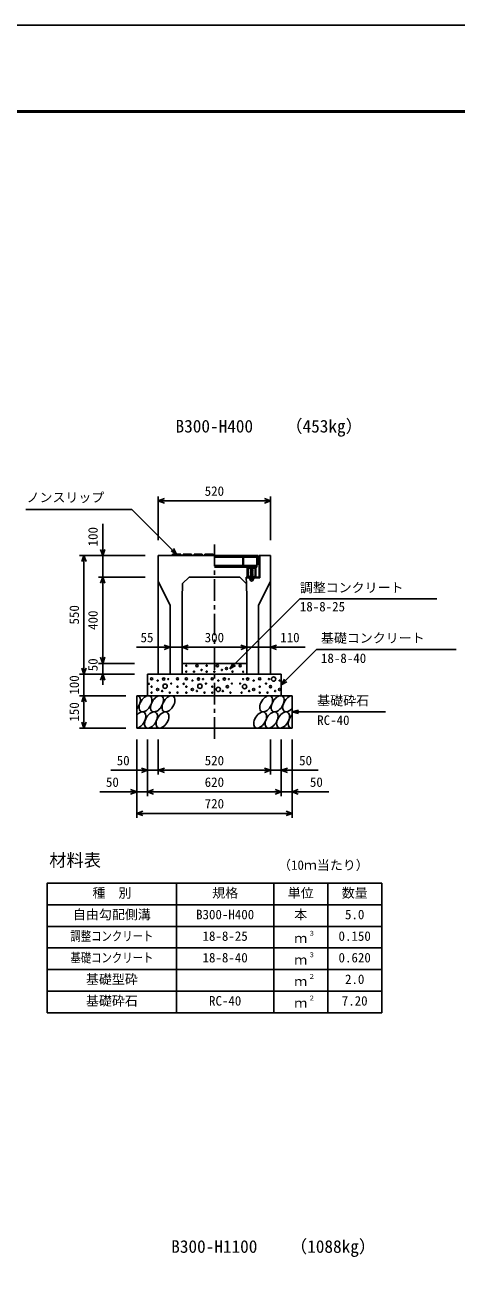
# Model space of a CAD drawing. Units: millimetres, scale not verified. Extents: x -16800 to 16800, y -5940 to 5940.
# Drawn here: x 3705 to 5705, y 116 to 5940 of the extents above; entities that cross this region are included whole.
import ezdxf
from ezdxf.enums import TextEntityAlignment as Align

# ---------------------------------------------------------------- set-up
doc = ezdxf.new("R2010")
doc.units = ezdxf.units.MM
doc.header["$LTSCALE"] = 20
doc.linetypes.add('CHAIN1', pattern=[8, 5, -1, 1, -1])
doc.linetypes.add('DOTTED', pattern=[1.75, 0.25, -1.5])
for name, color, linetype, lineweight in [('0-0_Defpoints', 5, 'Continuous', 25), ('0-1_OUTLINE', 3, 'Continuous', 25), ('0-2_TXT', 7, 'Continuous', 25), ('0-4_WAKU', 3, 'Continuous', 25), ('0-6_HATCH', 6, 'Continuous', 25), ('0-7_HYO2', 4, 'Continuous', 25), ('0-8_HYO', 3, 'Continuous', 25), ('0-9_DIM', 7, 'Continuous', 25)]:
    doc.layers.add(name, color=color, linetype=linetype, lineweight=lineweight)
doc.styles.add('ＭＳ ゴシック', font='')
doc.styles.get('ＭＳ ゴシック').set_extended_font_data('MS Gothic')

msp = doc.modelspace()

# ---------------------------------------------------------------- linework, layer by layer
at = {"layer": '0-0_Defpoints'}
msp.add_lwpolyline([(0, -5940), (16800, -5940), (16800, 5940), (0, 5940)], close=True, dxfattribs=at)
at = {"layer": '0-1_OUTLINE'}
for p, q in [((4581.78, 3482.53), (4321.78, 3482.53)), ((4321.78, 3482.53), (4321.78, 2932.53)), ((4841.78, 3482.53), (4789.28, 3482.53)), ((4841.78, 3482.53), (4841.78, 2932.53)), ((4433.53, 3352.53), (4464.28, 3382.53)), ((4464.28, 3382.53), (4699.28, 3382.53)), ((4699.28, 3382.53), (4730.05, 3351.76)), ((4321.78, 3362.53), (4376.78, 3252.53)), ((4433.53, 3352.53), (4431.78, 3282.53)), ((4731.78, 3282.53), (4730.03, 3352.53)), ((4841.78, 3362.53), (4786.78, 3252.53)), ((4431.78, 3282.53), (4431.78, 2932.53)), ((4731.78, 3282.53), (4731.78, 2932.53)), ((4376.78, 3252.53), (4376.78, 2932.53)), ((4786.78, 3252.53), (4786.78, 2932.53)), ((4431.78, 2982.53), (4731.78, 2982.53)), ((4271.78, 2932.53), (4271.78, 2832.53)), ((4271.78, 2932.53), (4891.78, 2932.53)), ((4321.78, 2932.53), (4431.78, 2932.53)), ((4731.78, 2932.53), (4841.78, 2932.53)), ((4891.78, 2932.53), (4891.78, 2832.53)), ((4221.78, 2682.53), (4221.78, 2832.53)), ((4221.78, 2832.53), (4941.78, 2832.53)), ((4941.78, 2682.53), (4941.78, 2832.53)), ((4221.78, 2682.53), (4941.78, 2682.53))]:
    msp.add_line(p, q, dxfattribs=at)
at = {"layer": '0-4_WAKU', "lineweight": 50}
msp.add_lwpolyline([(400, -5540), (16400, -5540), (16400, 5540), (400, 5540)], close=True, dxfattribs=at)
at = {"layer": '0-6_HATCH'}
for p, q in [((4387.78, 3489.03), (4386.78, 3482.53)), ((4425.78, 3489.03), (4387.78, 3489.03)), ((4425.78, 3489.03), (4426.78, 3482.53)), ((4437.78, 3489.03), (4436.78, 3482.53)), ((4475.78, 3489.03), (4437.78, 3489.03)), ((4475.78, 3489.03), (4476.78, 3482.53)), ((4487.78, 3489.03), (4486.78, 3482.53)), ((4525.78, 3489.03), (4487.78, 3489.03)), ((4525.78, 3489.03), (4526.78, 3482.53)), ((4537.78, 3489.03), (4536.78, 3482.53)), ((4575.78, 3489.03), (4537.78, 3489.03)), ((4575.78, 3489.03), (4576.78, 3482.53)), ((4581.78, 3482.53), (4784.28, 3482.53)), ((4581.78, 3474.53), (4712.78, 3474.53)), ((4712.78, 3482.53), (4712.78, 3435.53)), ((4717.28, 3482.53), (4717.28, 3435.53)), ((4717.28, 3474.53), (4778.28, 3474.53)), ((4778.28, 3482.53), (4778.28, 3427.53)), ((4789.28, 3482.53), (4789.28, 3382.53)), ((4792.48, 3482.53), (4792.48, 3379.33)), ((4581.78, 3435.53), (4778.28, 3435.53)), ((4581.78, 3427.53), (4778.28, 3427.53)), ((4729.28, 3382.53), (4789.28, 3382.53)), ((4730.05, 3351.76), (4729.28, 3382.53)), ((4745.78, 3435.03), (4743.78, 3433.53)), ((4743.78, 3427.53), (4743.78, 3433.53)), ((4764.78, 3427.53), (4743.78, 3427.53)), ((4744.94, 3379.33), (4744.08, 3378.68)), ((4744.08, 3378.68), (4744.08, 3373.5)), ((4744.11, 3433.81), (4745.78, 3435.03)), ((4763.62, 3379.33), (4744.94, 3379.33)), ((4762.78, 3435.03), (4745.78, 3435.03)), ((4747.78, 3427.53), (4760.78, 3427.53)), ((4747.78, 3426.53), (4748.78, 3427.53)), ((4748.78, 3425.53), (4747.78, 3426.53)), ((4747.78, 3424.53), (4748.78, 3425.53)), ((4748.78, 3423.53), (4747.78, 3424.53)), ((4747.78, 3422.53), (4748.78, 3423.53)), ((4760.78, 3423.53), (4747.78, 3422.53)), ((4748.78, 3421.53), (4747.78, 3422.53)), ((4747.78, 3420.53), (4748.78, 3421.53)), ((4760.78, 3421.53), (4747.78, 3420.53)), ((4748.78, 3419.53), (4747.78, 3420.53)), ((4747.78, 3418.53), (4748.78, 3419.53)), ((4760.78, 3419.53), (4747.78, 3418.53)), ((4748.78, 3417.53), (4747.78, 3418.53)), ((4747.78, 3416.53), (4748.78, 3417.53)), ((4760.78, 3417.53), (4747.78, 3416.53)), ((4748.78, 3415.53), (4747.78, 3416.53)), ((4760.78, 3415.53), (4747.78, 3414.53)), ((4747.78, 3414.53), (4748.78, 3415.53)), ((4760.78, 3413.53), (4747.78, 3412.53)), ((4748.78, 3411.53), (4747.78, 3412.53)), ((4760.78, 3411.53), (4747.78, 3410.53)), ((4747.78, 3410.53), (4748.78, 3411.53)), ((4748.78, 3409.53), (4747.78, 3410.53)), ((4760.78, 3409.53), (4747.78, 3408.53)), ((4747.78, 3408.53), (4748.78, 3409.53)), ((4748.78, 3407.53), (4747.78, 3408.53)), ((4760.78, 3407.53), (4747.78, 3406.53)), ((4747.78, 3406.53), (4748.78, 3407.53)), ((4748.78, 3405.53), (4747.78, 3406.53)), ((4760.78, 3405.53), (4747.78, 3404.53)), ((4747.78, 3404.53), (4748.78, 3405.53)), ((4748.78, 3403.53), (4747.78, 3404.53)), ((4760.78, 3403.53), (4747.78, 3402.53)), ((4747.78, 3402.53), (4748.78, 3403.53)), ((4748.78, 3401.53), (4747.78, 3402.53)), ((4760.78, 3401.53), (4747.78, 3400.53)), ((4747.78, 3400.53), (4748.78, 3401.53)), ((4748.78, 3399.53), (4747.78, 3400.53)), ((4760.78, 3399.53), (4747.78, 3398.53)), ((4747.78, 3398.53), (4748.78, 3399.53)), ((4748.78, 3397.53), (4747.78, 3398.53)), ((4760.78, 3397.53), (4747.78, 3396.53)), ((4747.78, 3396.53), (4748.78, 3397.53)), ((4748.78, 3395.53), (4747.78, 3396.53)), ((4760.78, 3395.53), (4747.78, 3394.53)), ((4747.78, 3394.53), (4748.78, 3395.53)), ((4748.78, 3393.54), (4747.78, 3394.53)), ((4747.78, 3392.54), (4748.78, 3393.54)), ((4760.78, 3393.53), (4747.78, 3392.53)), ((4748.78, 3391.54), (4747.78, 3392.54)), ((4747.78, 3390.54), (4748.78, 3391.54)), ((4760.78, 3391.53), (4747.78, 3390.53)), ((4748.78, 3389.54), (4747.78, 3390.54)), ((4760.78, 3389.54), (4747.78, 3388.54)), ((4747.78, 3388.54), (4748.78, 3389.54)), ((4748.78, 3387.54), (4747.78, 3388.54)), ((4760.78, 3387.54), (4747.78, 3386.54)), ((4747.78, 3386.54), (4748.78, 3387.54)), ((4748.78, 3385.54), (4747.78, 3386.54)), ((4747.79, 3384.53), (4748.79, 3385.53)), ((4748.79, 3383.53), (4747.79, 3384.53)), ((4747.79, 3382.53), (4748.79, 3383.53)), ((4748.79, 3381.53), (4747.79, 3382.53)), ((4747.79, 3380.53), (4748.79, 3381.53)), ((4748.79, 3379.53), (4747.79, 3380.53)), ((4748.6, 3379.33), (4748.79, 3379.53)), ((4748.6, 3379.33), (4760.6, 3379.33)), ((4748.78, 3427.53), (4748.78, 3433.53)), ((4749.18, 3378.69), (4749.18, 3373.5)), ((4759.39, 3378.68), (4759.39, 3373.5)), ((4759.78, 3427.53), (4759.78, 3433.53)), ((4759.78, 3426.53), (4760.78, 3427.53)), ((4760.78, 3425.53), (4759.78, 3426.53)), ((4759.78, 3422.53), (4760.78, 3423.53)), ((4760.78, 3421.53), (4759.78, 3422.53)), ((4759.78, 3420.53), (4760.78, 3421.53)), ((4760.78, 3419.53), (4759.78, 3420.53)), ((4759.78, 3418.53), (4760.78, 3419.53)), ((4760.78, 3417.53), (4759.78, 3418.53)), ((4759.78, 3414.53), (4760.78, 3415.53)), ((4760.78, 3413.53), (4759.78, 3414.53)), ((4759.78, 3412.53), (4760.78, 3413.53)), ((4760.78, 3411.53), (4759.78, 3412.53)), ((4759.78, 3410.53), (4760.78, 3411.53)), ((4759.78, 3410.53), (4760.78, 3409.53)), ((4759.78, 3408.53), (4760.78, 3409.53)), ((4759.78, 3408.53), (4760.78, 3407.53)), ((4759.78, 3406.53), (4760.78, 3407.53)), ((4759.78, 3406.53), (4760.78, 3405.53)), ((4759.78, 3404.53), (4760.78, 3405.53)), ((4759.78, 3404.53), (4760.78, 3403.53)), ((4759.78, 3402.53), (4760.78, 3403.53)), ((4759.78, 3402.53), (4760.78, 3401.53)), ((4759.78, 3400.53), (4760.78, 3401.53)), ((4759.78, 3400.53), (4760.78, 3399.53)), ((4759.78, 3398.53), (4760.78, 3399.53)), ((4759.78, 3398.53), (4760.78, 3397.53)), ((4759.78, 3396.53), (4760.78, 3397.53)), ((4759.78, 3396.53), (4760.78, 3395.53)), ((4759.78, 3394.53), (4760.78, 3395.53)), ((4759.78, 3394.53), (4760.78, 3393.53)), ((4759.78, 3392.53), (4760.78, 3393.53)), ((4759.78, 3392.53), (4760.78, 3391.53)), ((4759.78, 3390.53), (4760.78, 3391.53)), ((4759.78, 3390.53), (4760.78, 3389.54)), ((4759.78, 3388.54), (4760.78, 3389.54)), ((4759.78, 3388.54), (4760.79, 3387.53)), ((4759.78, 3386.54), (4760.78, 3387.54)), ((4759.78, 3386.54), (4760.79, 3385.53)), ((4759.79, 3384.53), (4760.79, 3385.53)), ((4759.79, 3384.53), (4760.79, 3383.53)), ((4759.79, 3382.53), (4760.79, 3383.53)), ((4759.79, 3382.53), (4760.79, 3381.53)), ((4759.79, 3380.53), (4760.79, 3381.53)), ((4759.79, 3380.53), (4760.79, 3379.53)), ((4760.6, 3379.33), (4760.79, 3379.53)), ((4764.46, 3433.81), (4762.78, 3435.03)), ((4763.62, 3379.33), (4764.49, 3378.68)), ((4764.49, 3378.68), (4764.49, 3373.5)), ((4764.78, 3427.53), (4764.78, 3433.53)), ((4745.77, 3372.53), (4744.08, 3373.5)), ((4745.77, 3372.21), (4745.77, 3372.53)), ((4762.8, 3372.53), (4745.77, 3372.53)), ((4762.8, 3372.21), (4745.77, 3372.21)), ((4762.8, 3372.53), (4764.49, 3373.5)), ((4762.8, 3372.21), (4762.8, 3372.53))]:
    msp.add_line(p, q, dxfattribs=at)
at = {"layer": '0-6_HATCH', "linetype": 'DOTTED'}
for p, q in [((4760.78, 3427.53), (4747.78, 3426.53)), ((4760.78, 3425.53), (4747.78, 3424.53)), ((4760.79, 3385.53), (4747.79, 3384.53)), ((4760.79, 3383.53), (4747.79, 3382.53)), ((4760.79, 3381.53), (4747.79, 3380.53))]:
    msp.add_line(p, q, dxfattribs=at)
at = {"layer": '0-6_HATCH'}
for points in [[(4584.78, 3482.53), (4584.78, 3476.53), (4581.78, 3476.53)], [(4634.78, 3482.53), (4634.78, 3476.53), (4628.78, 3476.53), (4628.78, 3482.53)], [(4684.78, 3482.53), (4684.78, 3476.53), (4678.78, 3476.53), (4678.78, 3482.53)], [(4734.78, 3482.53), (4734.78, 3476.53), (4728.78, 3476.53), (4728.78, 3482.53)], [(4778.28, 3438.53), (4781.28, 3438.53), (4784.28, 3482.53)], [(4731.28, 3382.53), (4731.28, 3379.33), (4792.48, 3379.33)], [(4747.78, 3412.53), (4748.78, 3413.53), (4747.78, 3414.53)], [(4760.78, 3423.53), (4759.78, 3424.53), (4760.78, 3425.53)], [(4760.78, 3415.53), (4759.78, 3416.53), (4760.78, 3417.53)]]:
    msp.add_lwpolyline(points, dxfattribs=at)
for points in [[(4774.28, 3427.53), (4774.28, 3382.53), (4734.28, 3382.53), (4734.28, 3427.53)], [(4771.08, 3424.33), (4771.08, 3385.73), (4737.48, 3385.73), (4737.48, 3424.33)]]:
    msp.add_lwpolyline(points, close=True, dxfattribs=at)
for centre, radius in [((4451.28, 2971.84), 2.5), ((4501.18, 2971.84), 5), ((4545.75, 2971.84), 2.5), ((4595.66, 2971.84), 5), ((4665.75, 2971.84), 2.5), ((4700.92, 2971.56), 5), ((4290.85, 2910.59), 5), ((4346.92, 2909.71), 5), ((4367.95, 2909.71), 2.5), ((4410.85, 2910.59), 5), ((4451.75, 2910.59), 5), ((4451.28, 2943.83), 2.5), ((4487.17, 2943.83), 2.5), ((4507.82, 2909.71), 5), ((4522.21, 2951.71), 2.5), ((4528.86, 2909.71), 2.5), ((4545.75, 2943.83), 2.5), ((4571.75, 2910.59), 5), ((4581.64, 2943.83), 2.5), ((4616.69, 2951.71), 2.5), ((4627.82, 2909.71), 5), ((4637.71, 2958.71), 5), ((4648.86, 2909.71), 2.5), ((4665.75, 2943.83), 2.5), ((4714.71, 2909.71), 2.5), ((4714.94, 2943.55), 2.5), ((4735.74, 2909.71), 5), ((4791.82, 2910.59), 5), ((4834.71, 2909.71), 2.5), ((4855.74, 2909.71), 10), ((4278.43, 2887.79), 2.5), ((4290.85, 2874.69), 2.5), ((4318.89, 2861.56), 5), ((4318.89, 2902.71), 2.5), ((4339.91, 2854.56), 2.5), ((4353.46, 2876.7), 10), ((4381.97, 2888.7), 2.5), ((4410.85, 2874.69), 2.5), ((4439.33, 2887.79), 2.5), ((4451.75, 2874.69), 2.5), ((4479.79, 2861.56), 5), ((4479.79, 2902.71), 2.5), ((4500.82, 2854.56), 2.5), ((4514.36, 2876.7), 10), ((4542.87, 2888.7), 2.5), ((4571.75, 2874.69), 2.5), ((4599.79, 2861.56), 10), ((4599.79, 2902.71), 2.5), ((4620.82, 2854.56), 2.5), ((4641.84, 2874.69), 5), ((4662.87, 2888.7), 2.5), ((4700.69, 2888.7), 2.5), ((4721.72, 2874.69), 10), ((4742.75, 2854.56), 2.5), ((4763.78, 2861.56), 5), ((4763.78, 2902.71), 2.5), ((4791.82, 2874.69), 2.5), ((4820.69, 2888.7), 2.5), ((4841.72, 2874.69), 5), ((4862.75, 2854.56), 2.5), ((4883.78, 2861.56), 5), ((4883.78, 2902.71), 2.5), ((4290.85, 2846.68), 2.5), ((4374.96, 2846.68), 2.5), ((4410.85, 2846.68), 2.5), ((4451.75, 2846.68), 2.5), ((4535.86, 2846.68), 2.5), ((4571.75, 2846.68), 2.5), ((4655.86, 2846.68), 2.5), ((4707.7, 2846.68), 2.5), ((4791.82, 2846.68), 2.5), ((4827.7, 2846.68), 2.5)]:
    msp.add_circle(centre, radius, dxfattribs=at)
for centre, radius, start, end in [((4746.28, 3430.91), 3.62, 46.39563, 133.60437), ((4746.63, 3373.99), 5.35, 61.49832, 118.50684), ((4754.28, 3418.91), 15.62, 69.39075, 110.60925), ((4754.28, 3358.92), 20.42, 75.52621, 104.47362), ((4761.94, 3373.99), 5.35, 61.49231, 118.50169), ((4762.28, 3430.91), 3.62, 46.39563, 133.60437), ((4746.63, 3378.2), 5.35, 241.49843, 298.50089), ((4754.28, 3372.21), 8.19, 180, 359.99995), ((4754.28, 3393.27), 20.42, 255.52638, 284.47374), ((4761.94, 3378.2), 5.35, 241.49989, 298.5)]:
    msp.add_arc(centre, radius, start, end, dxfattribs=at)
for centre, start_param, end_param in [((4209.42, 2795.02), 4.385593, 6.6745444), ((4927.92, 2795.02), 0.3357715, 4.4411806), ((4234.74, 2720.03), 3.5111464, 7.548991), ((4953.25, 2720.03), 1.2110787, 3.5658734)]:
    msp.add_ellipse(centre, major_axis=(21.81, 35.31), ratio=0.5792, start_param=start_param, end_param=end_param, dxfattribs=at)
for centre in [(4262.63, 2795.02), (4315.84, 2795.02), (4369.04, 2795.02), (4821.51, 2795.02), (4874.72, 2795.02), (4287.95, 2720.03), (4341.16, 2720.03), (4793.62, 2720.03), (4846.83, 2720.03), (4900.04, 2720.03)]:
    msp.add_ellipse(centre, major_axis=(21.81, 35.31), ratio=0.5792, dxfattribs=at)
at = {"layer": '0-7_HYO2'}
for p, q in [((3806.78, 1763.57), (5356.78, 1763.57)), ((3806.78, 1663.57), (5356.78, 1663.57)), ((3806.78, 1563.57), (5356.78, 1563.57)), ((3806.78, 1463.57), (5356.78, 1463.57))]:
    msp.add_line(p, q, dxfattribs=at)
at = {"layer": '0-8_HYO'}
for p, q in [((4406.78, 1963.57), (4406.78, 1363.57)), ((4856.78, 1963.57), (4856.78, 1363.57)), ((5106.78, 1963.57), (5106.78, 1363.57)), ((3806.78, 1863.57), (5356.78, 1863.57))]:
    msp.add_line(p, q, dxfattribs=at)
msp.add_lwpolyline([(3806.78, 1363.57), (5356.78, 1363.57), (5356.78, 1963.57), (3806.78, 1963.57)], close=True, dxfattribs=at)
at = {"layer": '0-9_DIM'}
for p, q in [((4321.78, 3755.74), (4321.78, 3554)), ((4841.78, 3735.74), (4321.78, 3735.74)), ((4841.78, 3755.74), (4841.78, 3554)), ((3707.68, 3696.07), (4199.75, 3696.07)), ((4406.78, 3489.03), (4199.75, 3696.07)), ((4064.25, 3629.69), (4064.25, 3482.53)), ((4406.78, 3489.03), (4380.8, 3504.03)), ((4406.78, 3489.03), (4391.78, 3515.01)), ((3957.58, 3482.53), (4260.91, 3482.53)), ((3977.58, 3482.53), (3977.58, 2932.53)), ((4064.25, 3382.53), (4064.25, 3482.53)), ((4044.25, 3382.53), (4260.91, 3382.53)), ((4064.25, 2982.53), (4064.25, 3382.53)), ((4653.1, 2957.53), (4977.57, 3282)), ((4977.57, 3282), (5611.92, 3282)), ((4376.78, 3057.24), (4220.6, 3057.24)), ((4376.78, 3057.24), (4431.78, 3057.24)), ((4431.78, 3057.24), (4731.78, 3057.24)), ((4841.78, 3057.24), (4731.78, 3057.24)), ((4841.78, 3057.24), (5002.55, 3057.24)), ((5055.44, 3046.19), (4891.78, 2882.53)), ((5055.44, 3046.19), (5702.31, 3046.19)), ((4044.25, 2982.53), (4210.91, 2982.53)), ((4064.25, 2982.53), (4064.25, 2932.53)), ((4653.1, 2957.53), (4668.1, 2983.51)), ((4653.1, 2957.53), (4679.08, 2972.53)), ((3957.58, 2932.53), (4210.91, 2932.53)), ((3977.58, 2832.53), (3977.58, 2932.53)), ((4064.25, 2882.53), (4064.25, 2932.53)), ((4891.78, 2882.53), (4906.78, 2908.51)), ((4891.78, 2882.53), (4917.76, 2897.53)), ((3957.58, 2832.53), (4171.78, 2832.53)), ((3977.58, 2832.53), (3977.58, 2682.53)), ((4941.78, 2757.53), (4970.76, 2765.3)), ((4941.78, 2757.53), (5375.1, 2757.53)), ((4941.78, 2757.53), (4970.76, 2749.77)), ((3957.58, 2682.53), (4171.78, 2682.53)), ((4221.78, 2267.02), (4221.78, 2629.36)), ((4271.78, 2367.02), (4271.78, 2629.36)), ((4321.78, 2467.02), (4321.78, 2629.36)), ((4841.78, 2467.02), (4841.78, 2629.36)), ((4891.78, 2367.02), (4891.78, 2629.36)), ((4941.78, 2267.02), (4941.78, 2629.36)), ((4101.78, 2487.02), (4321.78, 2487.02)), ((4321.78, 2487.02), (4841.78, 2487.02)), ((5061.78, 2487.02), (4841.78, 2487.02)), ((4051.78, 2387.02), (4271.78, 2387.02)), ((4271.78, 2387.02), (4891.78, 2387.02)), ((5111.78, 2387.02), (4891.78, 2387.02)), ((4221.78, 2287.02), (4941.78, 2287.02))]:
    msp.add_line(p, q, dxfattribs=at)
at = {"layer": '0-9_DIM', "linetype": 'CHAIN1'}
msp.add_line((4581.78, 2632.53), (4581.78, 3532.53), dxfattribs=at)
at = {"layer": '0-9_DIM'}
for points in [[(4350.01, 3725.48), (4321.82, 3735.74), (4350.01, 3746)], [(4813.63, 3746), (4841.82, 3735.74), (4813.63, 3725.48)], [(4074.51, 3510.72), (4064.25, 3482.53), (4053.99, 3510.72)], [(3987.84, 3454.34), (3977.58, 3482.53), (3967.32, 3454.34)], [(4074.51, 3354.34), (4064.25, 3382.53), (4053.99, 3354.34)], [(4348.59, 3046.98), (4376.78, 3057.24), (4348.59, 3067.5)], [(4459.97, 3046.98), (4431.78, 3057.24), (4459.97, 3067.5)], [(4703.59, 3067.5), (4731.78, 3057.24), (4703.59, 3046.98)], [(4869.97, 3067.5), (4841.78, 3057.24), (4869.97, 3046.98)], [(4074.51, 3010.72), (4064.25, 2982.53), (4053.99, 3010.72)], [(3987.84, 2960.72), (3977.58, 2932.53), (3967.32, 2960.72)], [(4074.51, 2904.34), (4064.25, 2932.53), (4053.99, 2904.34)], [(3987.84, 2804.34), (3977.58, 2832.53), (3967.32, 2804.34)], [(3987.84, 2710.72), (3977.58, 2682.53), (3967.32, 2710.72)], [(4243.59, 2497.28), (4271.78, 2487.02), (4243.59, 2476.76)], [(4349.97, 2476.76), (4321.78, 2487.02), (4349.97, 2497.28)], [(4813.59, 2497.28), (4841.78, 2487.02), (4813.59, 2476.76)], [(4919.97, 2497.28), (4891.78, 2487.02), (4919.97, 2476.76)], [(4193.59, 2397.28), (4221.78, 2387.02), (4193.59, 2376.76)], [(4299.97, 2376.76), (4271.78, 2387.02), (4299.97, 2397.28)], [(4863.59, 2397.28), (4891.78, 2387.02), (4863.59, 2376.76)], [(4969.97, 2397.28), (4941.78, 2387.02), (4969.97, 2376.76)], [(4249.97, 2276.76), (4221.78, 2287.02), (4249.97, 2297.28)], [(4913.59, 2297.28), (4941.78, 2287.02), (4913.59, 2276.76)]]:
    msp.add_lwpolyline(points, dxfattribs=at)

# ---------------------------------------------------------------- texts
at = {"layer": '0-2_TXT', "style": 'ＭＳ ゴシック'}
for s, height, p in [('B300-H400', 58.65, (4401.78, 4034.66)), ('（453kg）', 58.65, (4910.15, 4034.66)), ('材料表', 58.65, (3816.78, 2023.57)), ('（10ｍ当たり）', 43.99, (4876.78, 2012.57)), ('種\u3000別', 43.99, (4016.78, 1883.57)), ('規格', 43.99, (4571.78, 1883.57)), ('単位', 43.99, (4921.78, 1883.57)), ('数量', 43.99, (5171.78, 1883.57)), ('自由勾配側溝', 43.99, (3926.78, 1783.57)), ('B300-H400', 43.99, (4496.78, 1783.57)), ('本', 43.99, (4951.78, 1783.57)), ('5.0', 43.99, (5186.78, 1783.57)), ('18-8-25', 43.99, (4526.78, 1683.57)), ('ｍ', 43.99, (4951.78, 1673.57)), ('３', 21.99, (5017.32, 1713.94)), ('0.150', 43.99, (5156.78, 1683.57)), ('18-8-40', 43.99, (4526.78, 1583.57)), ('３', 21.99, (5017.32, 1613.94)), ('0.620', 43.99, (5156.78, 1583.57)), ('ｍ', 43.99, (4951.78, 1573.57)), ('基礎型砕', 43.99, (3986.78, 1483.57)), ('ｍ', 43.99, (4951.78, 1473.57)), ('２', 21.99, (5017.32, 1513.94)), ('2.0', 43.99, (5186.78, 1483.57)), ('基礎砕石', 43.99, (3986.78, 1383.57)), ('RC-40', 43.99, (4556.78, 1383.57)), ('ｍ', 43.99, (4951.78, 1373.57)), ('２', 21.99, (5017.32, 1413.94)), ('7.20', 43.99, (5171.78, 1383.57)), ('B300-H1100', 58.65, (4381.78, 233.34)), ('（1088kg）', 58.65, (4931.64, 233.34))]:
    msp.add_text(s, height=height, dxfattribs=at).set_placement(p, align=Align.BOTTOM_LEFT)
at = {"layer": '0-2_TXT', "style": 'ＭＳ ゴシック', "width": 0.8}
for s, p in [('調整コンクリート', (3914.78, 1683.57)), ('基礎コンクリート', (3914.78, 1583.57))]:
    msp.add_text(s, height=43.99, dxfattribs=at).set_placement(p, align=Align.BOTTOM_LEFT)
at = {"layer": '0-9_DIM', "style": 'ＭＳ ゴシック'}
for s, p in [('520', (4536.78, 3745.74)), ('ノンスリップ', (3711.53, 3716.25)), ('調整コンクリート', (4977.57, 3298.42)), ('18-8-25', (4977.57, 3210.14)), ('55', (4239.63, 3067.24)), ('300', (4536.71, 3067.24)), ('110', (4886.7, 3067.24)), ('基礎コンクリート', (5075.44, 3064.92)), ('18-8-40', (5075.44, 2971.11)), ('基礎砕石', (5058.1, 2774.71)), ('RC-40', (5058.1, 2684.02)), ('50', (4129.34, 2497.02)), ('520', (4536.78, 2497.02)), ('50', (4974.22, 2497.02)), ('50', (4079.34, 2397.02)), ('620', (4536.78, 2397.02)), ('50', (5024.22, 2397.02)), ('720', (4536.78, 2297.02))]:
    msp.add_text(s, height=43.99, dxfattribs=at).set_placement(p, align=Align.BOTTOM_LEFT)
for s, p in [('100', (4054.25, 3524.62)), ('550', (3967.58, 3162.53)), ('400', (4054.25, 3137.53)), ('50', (4054.25, 2945.86)), ('100', (3967.58, 2837.53)), ('150', (3967.58, 2712.53))]:
    msp.add_text(s, height=43.99, rotation=90, dxfattribs=at).set_placement(p, align=Align.BOTTOM_LEFT)

doc.saveas('drawing.dxf')
